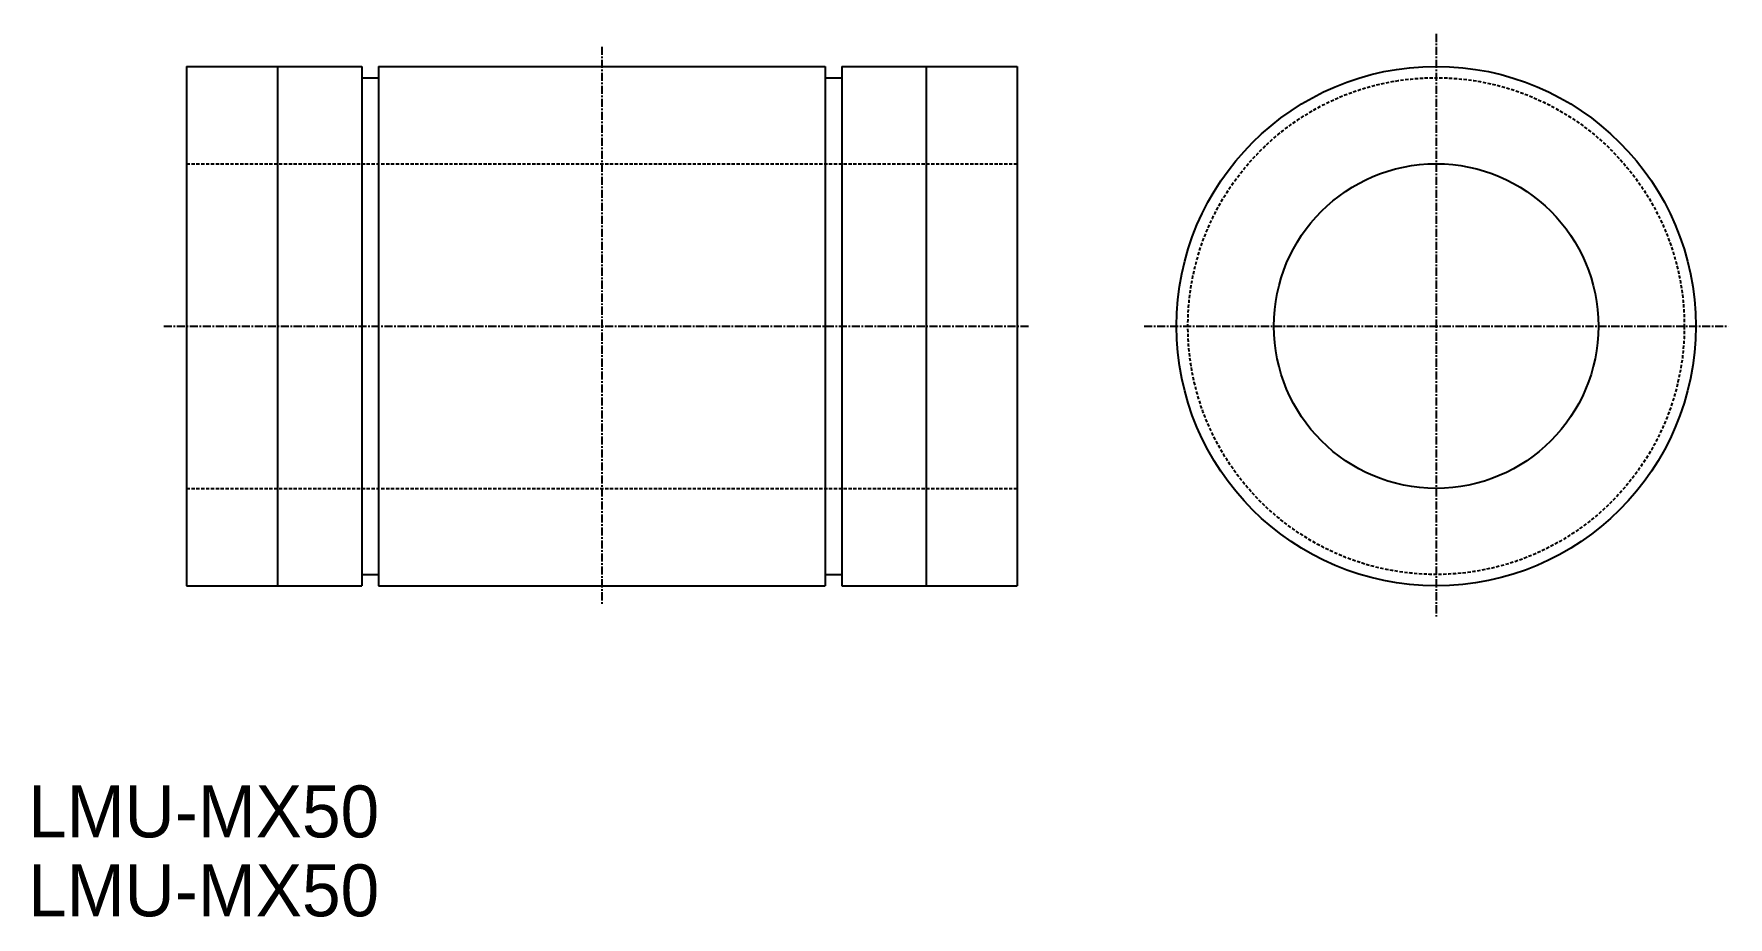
# Model space of a CAD drawing. Extents: x 284 to 545, y -117 to 19.
import ezdxf

# ---------------------------------------------------------------- set-up
doc = ezdxf.new("R2010")
doc.units = 0
doc.linetypes.add('CENTER', pattern=[2, 1.25, -0.25, 0.25, -0.25])
doc.linetypes.add('DASHED', pattern=[0.75, 0.5, -0.25])
doc.layers.get('0').update_dxf_attribs({"linetype": 'CONTINUOUS'})
doc.layers.add('CENTER', color=1, linetype='CENTER')

msp = doc.modelspace()

# ---------------------------------------------------------------- linework, layer by layer
at = {"color": 7, "linetype": 'CONTINUOUS'}
for p, q in [((307.52, 14.11), (334.52, 14.11)), ((307.52, 14.11), (307.52, -65.89)), ((321.52, 14.11), (321.52, -65.89)), ((334.52, 14.11), (334.52, -65.89)), ((337.12, 14.11), (405.92, 14.11)), ((337.12, 14.11), (337.12, -65.89)), ((405.92, 14.11), (405.92, -65.89)), ((408.52, 14.11), (435.52, 14.11)), ((408.52, 14.11), (408.52, -65.89)), ((421.52, 14.11), (421.52, -65.89)), ((435.52, 14.11), (435.52, -65.89)), ((334.52, 12.36), (337.12, 12.36)), ((405.92, 12.36), (408.52, 12.36)), ((334.52, -64.14), (337.12, -64.14)), ((405.92, -64.14), (408.52, -64.14)), ((307.52, -65.89), (334.52, -65.89)), ((337.12, -65.89), (405.92, -65.89)), ((408.52, -65.89), (435.52, -65.89))]:
    msp.add_line(p, q, dxfattribs=at)
at = {"color": 3, "linetype": 'DASHED'}
for p, q in [((307.52, -0.89), (435.52, -0.89)), ((307.52, -50.89), (435.52, -50.89))]:
    msp.add_line(p, q, dxfattribs=at)
at = {"color": 7, "linetype": 'CONTINUOUS'}
for radius in [40, 25]:
    msp.add_circle((500.09, -25.89), radius, dxfattribs=at)
at = {"color": 3, "linetype": 'DASHED'}
msp.add_circle((500.09, -25.89), 38.25, dxfattribs=at)
at = {"layer": 'CENTER', "color": 1, "linetype": 'CENTER'}
for p, q in [((500.09, 19.11), (500.09, -70.89)), ((371.52, 17.11), (371.52, -68.89)), ((304.02, -25.89), (437.52, -25.89)), ((455.09, -25.89), (545.09, -25.89))]:
    msp.add_line(p, q, dxfattribs=at)

# ---------------------------------------------------------------- texts
at = {"color": 7, "linetype": 'CONTINUOUS'}
for p in [(283.11, -104.64), (283.11, -116.79)]:
    msp.add_text('LMU-MX50', height=8, dxfattribs=at).set_placement(p)

doc.saveas('drawing.dxf')
